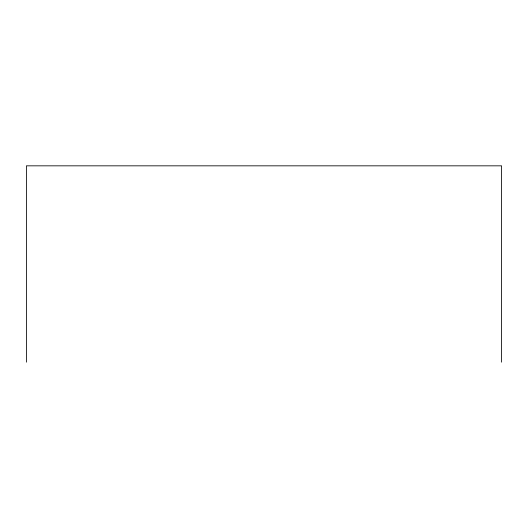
<?xml version="1.0" encoding="UTF-8"?>
<svg xmlns="http://www.w3.org/2000/svg" width="528" height="528" viewBox="0 0 528 528"><rect width="100%" height="100%" fill="white"/><g stroke="black" fill="none" stroke-linecap="round" stroke-linejoin="round"><path stroke-width="0.79" d="M501.6 362.168L501.6 165.832L26.4 165.832L26.4 362.168"/></g></svg>
